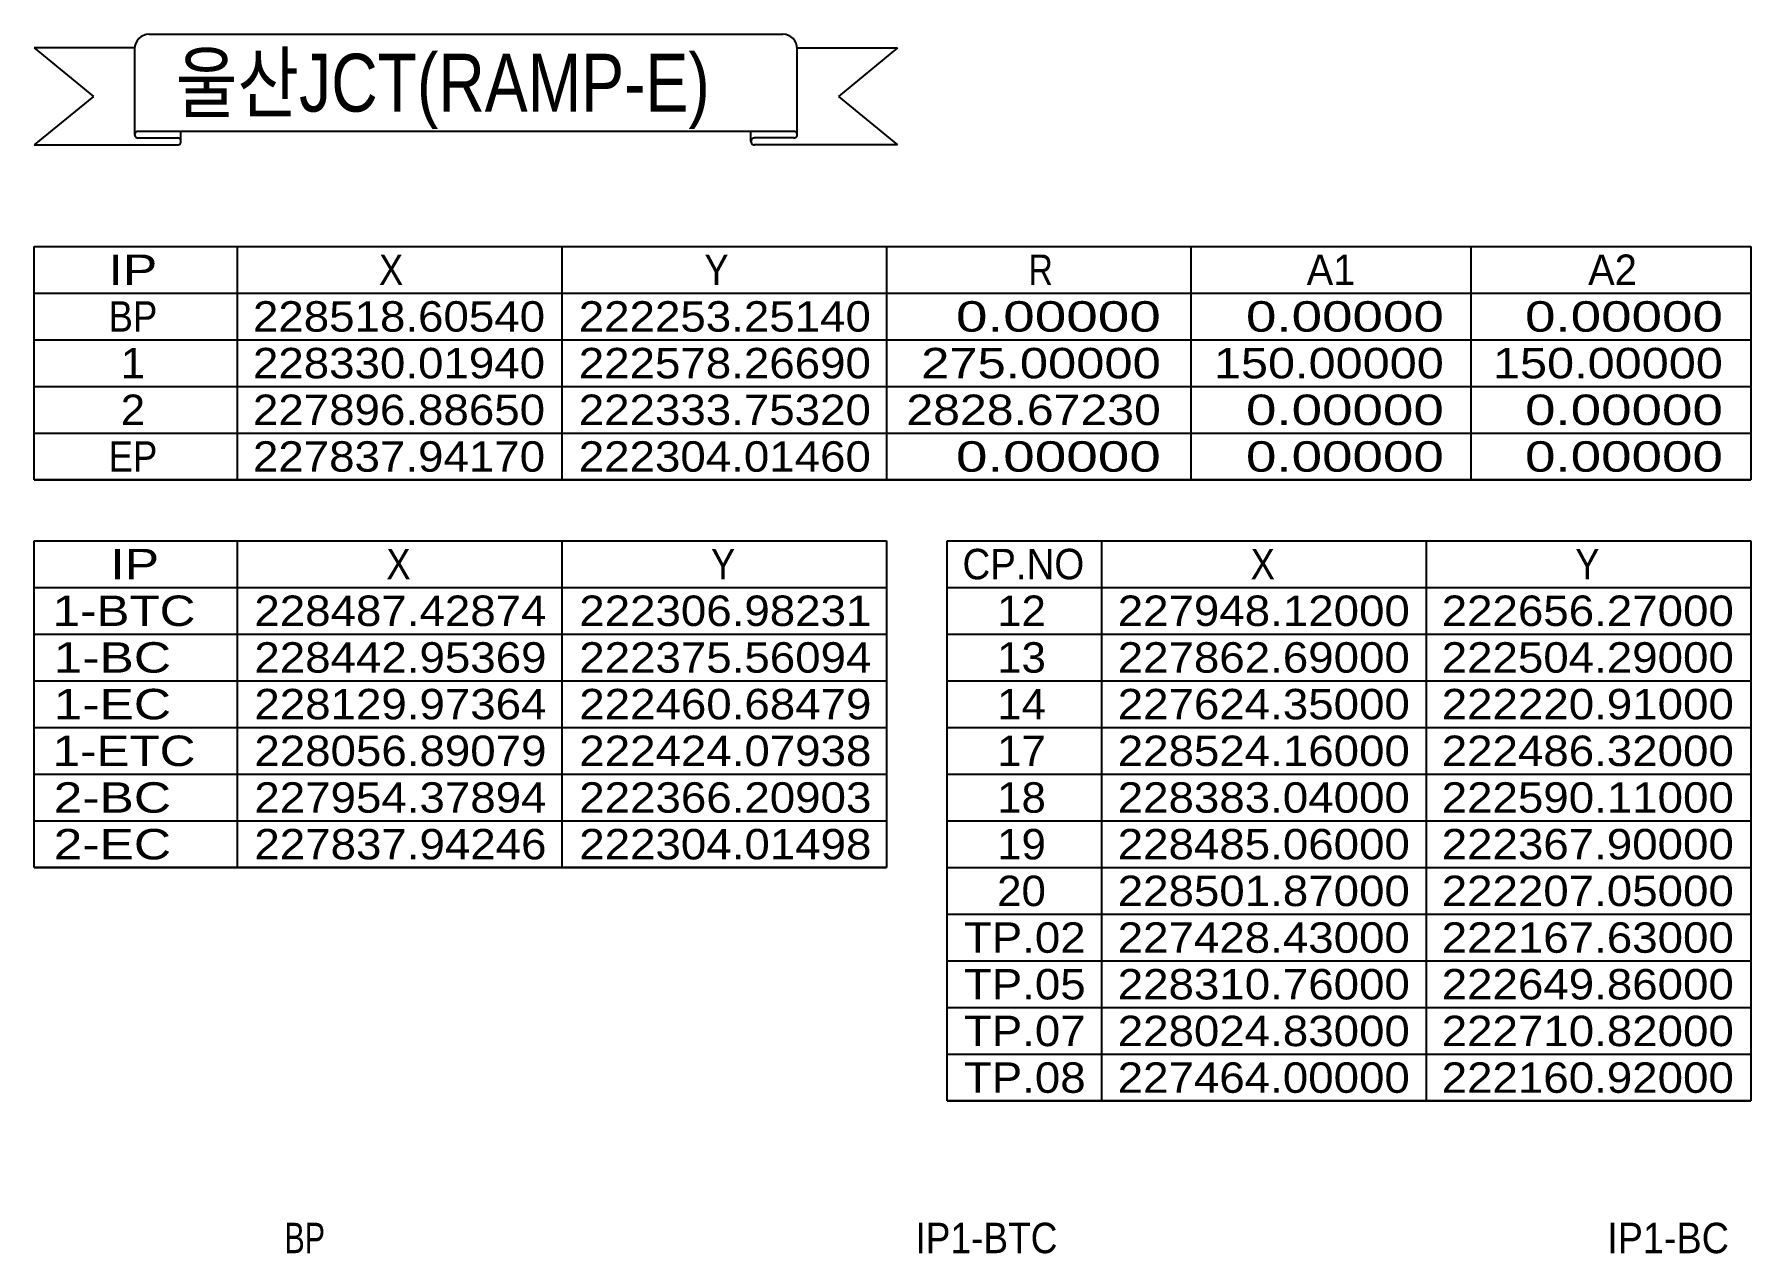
# Model space of a CAD drawing. Extents: x 228262 to 229103, y 224653 to 225247.
# Drawn here: x 228669 to 228838.2, y 224827.4 to 224947.6 of the extents above; entities that cross this region are included whole.
import ezdxf
from ezdxf.enums import TextEntityAlignment as Align

# ---------------------------------------------------------------- set-up
doc = ezdxf.new("R2010")
doc.units = 0
doc.header["$LTSCALE"] = 10
doc.header["$MEASUREMENT"] = 0
for name, color, linetype in [('CA-LEAT', 3, 'CONTINUOUS'), ('CA-TABL-LIN1', 4, 'CONTINUOUS'), ('CA-TABL-LIN2', 1, 'CONTINUOUS'), ('CA-TABL-TEX1', 6, 'CONTINUOUS'), ('CA-TABL-TEX2', 3, 'CONTINUOUS'), ('CV-TABL-LIN1', 4, 'CONTINUOUS'), ('CV-TABL-LIN2', 1, 'CONTINUOUS'), ('CV-TABL-TEX1', 6, 'CONTINUOUS'), ('CV-TABL-TEX2', 3, 'CONTINUOUS'), ('CZ-LIN2', 3, 'CONTINUOUS'), ('CZ-TEX1', 6, 'CONTINUOUS')]:
    doc.layers.add(name, color=color, linetype=linetype)
doc.styles.get("Standard").update_dxf_attribs({"font": 'Dotum.ttf'})

msp = doc.modelspace()

# ---------------------------------------------------------------- linework, layer by layer
at = {"layer": 'CA-TABL-LIN1'}
for p, q in [((228668.96, 224926.67), (228838.16, 224926.67)), ((228668.96, 224903.67), (228668.96, 224926.67)), ((228688.96, 224926.67), (228688.96, 224903.67)), ((228838.16, 224926.67), (228838.16, 224903.67)), ((228668.96, 224922.07), (228838.16, 224922.07)), ((228838.16, 224903.67), (228668.96, 224903.67)), ((228668.96, 224903.67), (228838.16, 224903.67)), ((228668.96, 224897.67), (228752.96, 224897.67)), ((228668.96, 224865.47), (228668.96, 224897.67)), ((228688.96, 224897.67), (228688.96, 224865.47)), ((228752.96, 224897.67), (228752.96, 224865.47)), ((228668.96, 224893.07), (228752.96, 224893.07)), ((228752.96, 224865.47), (228668.96, 224865.47)), ((228668.96, 224865.47), (228752.96, 224865.47))]:
    msp.add_line(p, q, dxfattribs=at)
at = {"layer": 'CA-TABL-LIN2'}
for p, q in [((228720.96, 224926.67), (228720.96, 224903.67)), ((228752.96, 224926.67), (228752.96, 224903.67)), ((228782.96, 224926.67), (228782.96, 224903.67)), ((228810.56, 224926.67), (228810.56, 224903.67)), ((228668.96, 224917.47), (228838.16, 224917.47)), ((228668.96, 224912.87), (228838.16, 224912.87)), ((228668.96, 224908.27), (228838.16, 224908.27)), ((228720.96, 224897.67), (228720.96, 224865.47)), ((228668.96, 224888.47), (228752.96, 224888.47)), ((228668.96, 224883.87), (228752.96, 224883.87)), ((228668.96, 224879.27), (228752.96, 224879.27)), ((228668.96, 224874.67), (228752.96, 224874.67)), ((228668.96, 224870.07), (228752.96, 224870.07))]:
    msp.add_line(p, q, dxfattribs=at)
at = {"layer": 'CV-TABL-LIN1'}
for p, q in [((228758.96, 224897.67), (228838.16, 224897.67)), ((228758.96, 224842.47), (228758.96, 224897.67)), ((228774.16, 224897.67), (228774.16, 224842.47)), ((228838.16, 224897.67), (228838.16, 224842.47)), ((228758.96, 224893.07), (228838.16, 224893.07)), ((228838.16, 224842.47), (228758.96, 224842.47)), ((228758.96, 224842.47), (228838.16, 224842.47))]:
    msp.add_line(p, q, dxfattribs=at)
at = {"layer": 'CV-TABL-LIN2'}
for p, q in [((228806.16, 224897.67), (228806.16, 224842.47)), ((228758.96, 224888.47), (228838.16, 224888.47)), ((228758.96, 224883.87), (228838.16, 224883.87)), ((228758.96, 224879.27), (228838.16, 224879.27)), ((228758.96, 224874.67), (228838.16, 224874.67)), ((228758.96, 224870.07), (228838.16, 224870.07)), ((228758.96, 224865.47), (228838.16, 224865.47)), ((228758.96, 224860.87), (228838.16, 224860.87)), ((228758.96, 224856.27), (228838.16, 224856.27)), ((228758.96, 224851.67), (228838.16, 224851.67)), ((228758.96, 224847.07), (228838.16, 224847.07))]:
    msp.add_line(p, q, dxfattribs=at)
at = {"layer": 'CZ-LIN2'}
for p, q in [((228742.74, 224947.56), (228680.27, 224947.56)), ((228668.96, 224946.23), (228674.79, 224941.45)), ((228678.85, 224946.14), (228678.85, 224937.68)), ((228744.17, 224937.68), (228744.17, 224946.14)), ((228754.05, 224946.23), (228748.23, 224941.45)), ((228674.79, 224941.45), (228668.96, 224936.67)), ((228748.23, 224941.45), (228754.05, 224936.67)), ((228679.14, 224938.01), (228743.87, 224938.01)), ((228683.41, 224937.01), (228683.41, 224938.01)), ((228739.6, 224937.01), (228739.6, 224938.01)), ((228679.14, 224937.36), (228683.1, 224937.36)), ((228743.87, 224937.36), (228739.91, 224937.36))]:
    msp.add_line(p, q, dxfattribs=at)
for points in [[(228678.85, 224946.23), (228668.96, 224946.23)], [(228744.16, 224946.23), (228754.05, 224946.23)], [(228668.96, 224936.67), (228683.1, 224936.67)], [(228754.05, 224936.67), (228739.91, 224936.67)]]:
    msp.add_lwpolyline(points, dxfattribs=at)
for centre, radius, start, end in [((228680.27, 224946.14), 1.43, 90, 180), ((228742.74, 224946.14), 1.43, 0, 90), ((228679.17, 224937.68), 0.326, 84.8036, 275.1964), ((228743.84, 224937.68), 0.326, 264.8036, 95.1964), ((228683.07, 224937.01), 0.344, 264.6456, 95.3544), ((228739.95, 224937.01), 0.344, 84.6456, 275.3544)]:
    msp.add_arc(centre, radius, start, end, dxfattribs=at)

# ---------------------------------------------------------------- texts
at = {"layer": 'CA-LEAT'}
for s, width, p, p2 in [('BP', 0.725751, (228693.62, 224827.47), (228697.62, 224827.47)), ('IP1-BTC', 0.827957, (228755.82, 224827.47), (228769.82, 224827.47)), ('IP1-BC', 0.828788, (228824.02, 224827.47), (228836.02, 224827.47))]:
    msp.add_text(s, height=3, rotation=0, dxfattribs=dict(at, width=width)).set_placement(p, p2, align=Align.FIT)
at = {"layer": 'CA-TABL-TEX1'}
for s, width, p, p2 in [('IP', 1.278959, (228676.28, 224922.87), (228681.08, 224922.87)), ('X', 0.954045, (228702.93, 224922.87), (228705.33, 224922.87)), ('Y', 0.957143, (228735.01, 224922.87), (228737.41, 224922.87)), ('R', 0.861988, (228766.97, 224922.87), (228769.37, 224922.87)), ('A1', 0.92125, (228794.39, 224922.87), (228799.19, 224922.87)), ('A2', 0.92125, (228822.14, 224922.87), (228826.94, 224922.87)), ('BP', 0.870901, (228676.28, 224918.27), (228681.08, 224918.27)), ('1', 0.987605, (228677.48, 224913.67), (228679.88, 224913.67)), ('2', 0.987605, (228677.48, 224909.07), (228679.88, 224909.07)), ('EP', 0.905684, (228676.28, 224904.47), (228681.08, 224904.47)), ('IP', 1.278959, (228676.46, 224893.87), (228681.26, 224893.87)), ('X', 0.954045, (228703.66, 224893.87), (228706.06, 224893.87)), ('Y', 0.957143, (228735.66, 224893.87), (228738.06, 224893.87)), ('  1-BTC', 1.053933, (228668.04, 224889.27), (228684.84, 224889.27)), ('  1-BC', 1.065863, (228668.04, 224884.67), (228682.44, 224884.67)), ('  1-EC', 1.082828, (228668.04, 224880.07), (228682.44, 224880.07)), ('  1-ETC', 1.068116, (228668.04, 224875.47), (228684.84, 224875.47)), ('  2-BC', 1.065863, (228668.04, 224870.87), (228682.44, 224870.87)), ('  2-EC', 1.082828, (228668.04, 224866.27), (228682.44, 224866.27))]:
    msp.add_text(s, height=3, rotation=0, dxfattribs=dict(at, width=width)).set_placement(p, p2, align=Align.FIT)
at = {"layer": 'CA-TABL-TEX2'}
for s, width, p, p2 in [('228518.60540', 1.017868, (228690.51, 224918.27), (228719.31, 224918.27)), ('222253.25140', 1.017868, (228722.63, 224918.27), (228751.43, 224918.27)), ('    0.00000', 1.215898, (228753.61, 224918.27), (228780.01, 224918.27)), ('   0.00000', 1.18109, (228783.91, 224918.27), (228807.91, 224918.27)), ('   0.00000', 1.18109, (228811.42, 224918.27), (228835.42, 224918.27)), ('228330.01940', 1.017868, (228690.51, 224913.67), (228719.31, 224913.67)), ('222578.26690', 1.017868, (228722.63, 224913.67), (228751.43, 224913.67)), ('  275.00000', 1.109788, (228753.61, 224913.67), (228780.01, 224913.67)), (' 150.00000', 1.07161, (228783.91, 224913.67), (228807.91, 224913.67)), (' 150.00000', 1.07161, (228811.42, 224913.67), (228835.42, 224913.67)), ('227896.88650', 1.017868, (228690.51, 224909.07), (228719.31, 224909.07)), ('222333.75320', 1.017868, (228722.63, 224909.07), (228751.43, 224909.07)), (' 2828.67230', 1.063387, (228753.61, 224909.07), (228780.01, 224909.07)), ('   0.00000', 1.18109, (228783.91, 224909.07), (228807.91, 224909.07)), ('   0.00000', 1.18109, (228811.42, 224909.07), (228835.42, 224909.07)), ('227837.94170', 1.017868, (228690.51, 224904.47), (228719.31, 224904.47)), ('222304.01460', 1.017868, (228722.63, 224904.47), (228751.43, 224904.47)), ('    0.00000', 1.215898, (228753.61, 224904.47), (228780.01, 224904.47)), ('   0.00000', 1.18109, (228783.91, 224904.47), (228807.91, 224904.47)), ('   0.00000', 1.18109, (228811.42, 224904.47), (228835.42, 224904.47)), ('228487.42874', 1.017868, (228690.65, 224889.27), (228719.45, 224889.27)), ('222306.98231', 1.017868, (228722.68, 224889.27), (228751.48, 224889.27)), ('228442.95369', 1.017868, (228690.65, 224884.67), (228719.45, 224884.67)), ('222375.56094', 1.017868, (228722.68, 224884.67), (228751.48, 224884.67)), ('228129.97364', 1.017868, (228690.65, 224880.07), (228719.45, 224880.07)), ('222460.68479', 1.017868, (228722.68, 224880.07), (228751.48, 224880.07)), ('228056.89079', 1.017868, (228690.65, 224875.47), (228719.45, 224875.47)), ('222424.07938', 1.017868, (228722.68, 224875.47), (228751.48, 224875.47)), ('227954.37894', 1.017868, (228690.65, 224870.87), (228719.45, 224870.87)), ('222366.20903', 1.017868, (228722.68, 224870.87), (228751.48, 224870.87)), ('227837.94246', 1.017868, (228690.65, 224866.27), (228719.45, 224866.27)), ('222304.01498', 1.017868, (228722.68, 224866.27), (228751.48, 224866.27))]:
    msp.add_text(s, height=3, rotation=0, dxfattribs=dict(at, width=width)).set_placement(p, p2, align=Align.FIT)
at = {"layer": 'CV-TABL-TEX1'}
for s, width, p, p2 in [('CP.NO', 0.90374, (228760.46, 224893.87), (228772.46, 224893.87)), ('X', 0.954045, (228788.86, 224893.87), (228791.26, 224893.87)), ('Y', 0.957143, (228820.86, 224893.87), (228823.26, 224893.87)), ('12', 0.987605, (228763.88, 224889.27), (228768.68, 224889.27)), ('13', 0.987605, (228763.88, 224884.67), (228768.68, 224884.67)), ('14', 0.987605, (228763.88, 224880.07), (228768.68, 224880.07)), ('17', 0.987605, (228763.88, 224875.47), (228768.68, 224875.47)), ('18', 0.987605, (228763.88, 224870.87), (228768.68, 224870.87)), ('19', 0.987605, (228763.88, 224866.27), (228768.68, 224866.27)), ('20', 0.987605, (228763.88, 224861.67), (228768.68, 224861.67)), ('TP.02', 1.040593, (228760.6, 224857.07), (228772.6, 224857.07)), ('TP.05', 1.040593, (228760.6, 224852.47), (228772.6, 224852.47)), ('TP.07', 1.040593, (228760.6, 224847.87), (228772.6, 224847.87)), ('TP.08', 1.040593, (228760.6, 224843.27), (228772.6, 224843.27))]:
    msp.add_text(s, height=3, rotation=0, dxfattribs=dict(at, width=width)).set_placement(p, p2, align=Align.FIT)
at = {"layer": 'CV-TABL-TEX2', "width": 1.017868}
for s, p, p2 in [('227948.12000', (228775.76, 224889.27), (228804.56, 224889.27)), ('222656.27000', (228807.7, 224889.27), (228836.5, 224889.27)), ('227862.69000', (228775.76, 224884.67), (228804.56, 224884.67)), ('222504.29000', (228807.7, 224884.67), (228836.5, 224884.67)), ('227624.35000', (228775.76, 224880.07), (228804.56, 224880.07)), ('222220.91000', (228807.7, 224880.07), (228836.5, 224880.07)), ('228524.16000', (228775.76, 224875.47), (228804.56, 224875.47)), ('222486.32000', (228807.7, 224875.47), (228836.5, 224875.47)), ('228383.04000', (228775.76, 224870.87), (228804.56, 224870.87)), ('222590.11000', (228807.7, 224870.87), (228836.5, 224870.87)), ('228485.06000', (228775.76, 224866.27), (228804.56, 224866.27)), ('222367.90000', (228807.7, 224866.27), (228836.5, 224866.27)), ('228501.87000', (228775.76, 224861.67), (228804.56, 224861.67)), ('222207.05000', (228807.7, 224861.67), (228836.5, 224861.67)), ('227428.43000', (228775.76, 224857.07), (228804.56, 224857.07)), ('222167.63000', (228807.7, 224857.07), (228836.5, 224857.07)), ('228310.76000', (228775.76, 224852.47), (228804.56, 224852.47)), ('222649.86000', (228807.7, 224852.47), (228836.5, 224852.47)), ('228024.83000', (228775.76, 224847.87), (228804.56, 224847.87)), ('222710.82000', (228807.7, 224847.87), (228836.5, 224847.87)), ('227464.00000', (228775.76, 224843.27), (228804.56, 224843.27)), ('222160.92000', (228807.7, 224843.27), (228836.5, 224843.27))]:
    msp.add_text(s, height=3, rotation=0, dxfattribs=at).set_placement(p, p2, align=Align.FIT)
at = {"layer": 'CZ-TEX1', "width": 0.85}
msp.add_text('울산JCT(RAMP-E)', height=5.7, rotation=0, dxfattribs=at).set_placement((228682.9, 224939.95))

doc.saveas('drawing.dxf')
